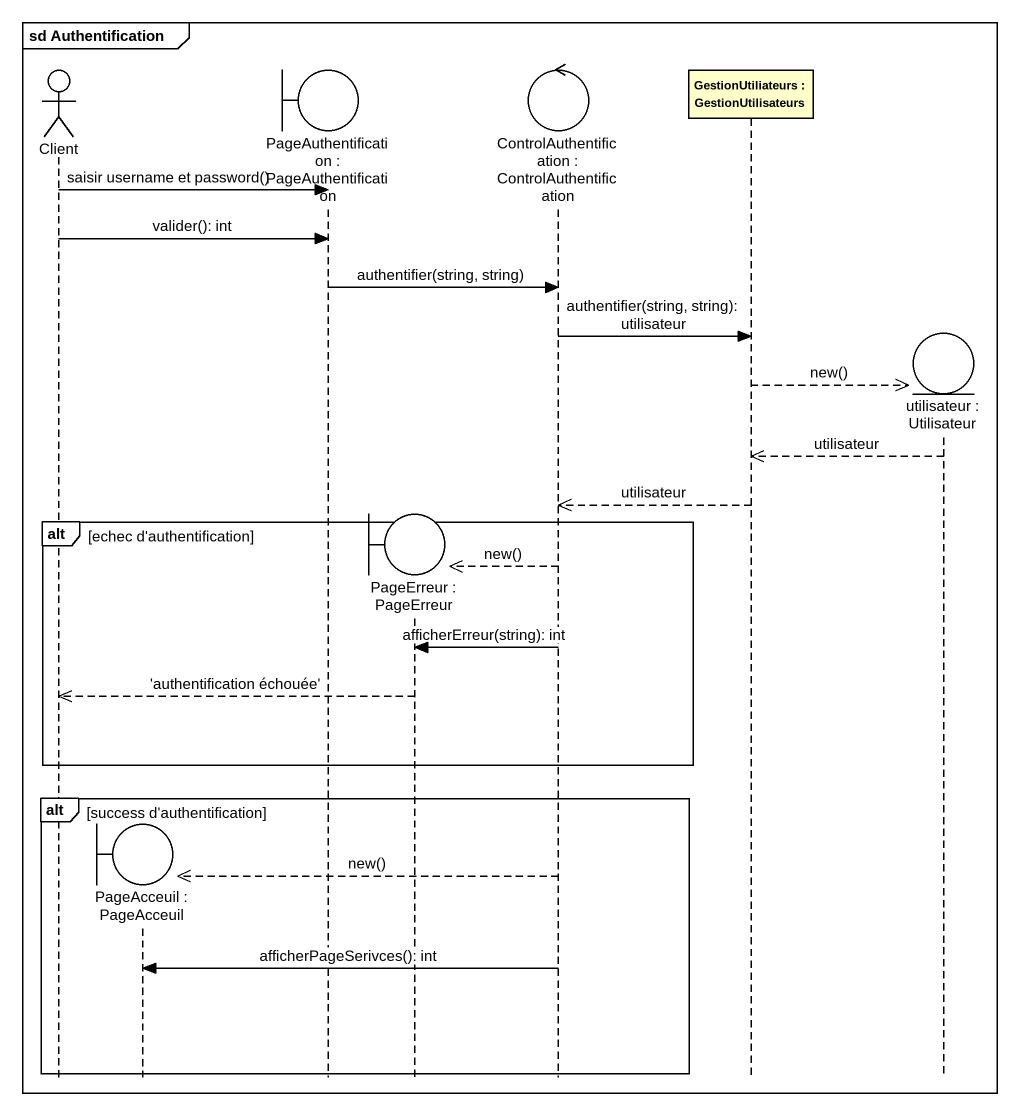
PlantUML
@startuml
mainframe sd Authentification
hide footbox
actor Client
boundary "PageAcceuil : PageAcceuil" as PageAcceuil
boundary "PageAuthentification : PageAuthentification" as PageAuthentification
boundary "PageErreur : PageErreur" as PageErreur
control "ControlAuthentification : ControlAuthentification" as ControlAuthentification
participant "GestionUtiliateurs : GestionUtilisateurs" as GestionUtiliateurs
entity "utilisateur : Utilisateur" as utilisateur

Client -> PageAuthentification : saisir username et password()
Client -> PageAuthentification : valider(): int
PageAuthentification -> ControlAuthentification : authentifier(string, string)
ControlAuthentification -> GestionUtiliateurs : authentifier(string, string): utilisateur
GestionUtiliateurs -->> utilisateur ** : new()
utilisateur -->> GestionUtiliateurs : utilisateur
GestionUtiliateurs -->> ControlAuthentification : utilisateur
alt echec d'authentification
  ControlAuthentification -->> PageErreur ** : new()
  ControlAuthentification -> PageErreur : afficherErreur(string): int
  PageErreur -->> Client : 'authentification échouée'
end
alt success d'authentification
  ControlAuthentification -->> PageAcceuil ** : new()
  ControlAuthentification -> PageAcceuil : afficherPageSerivces(): int
end
@enduml
